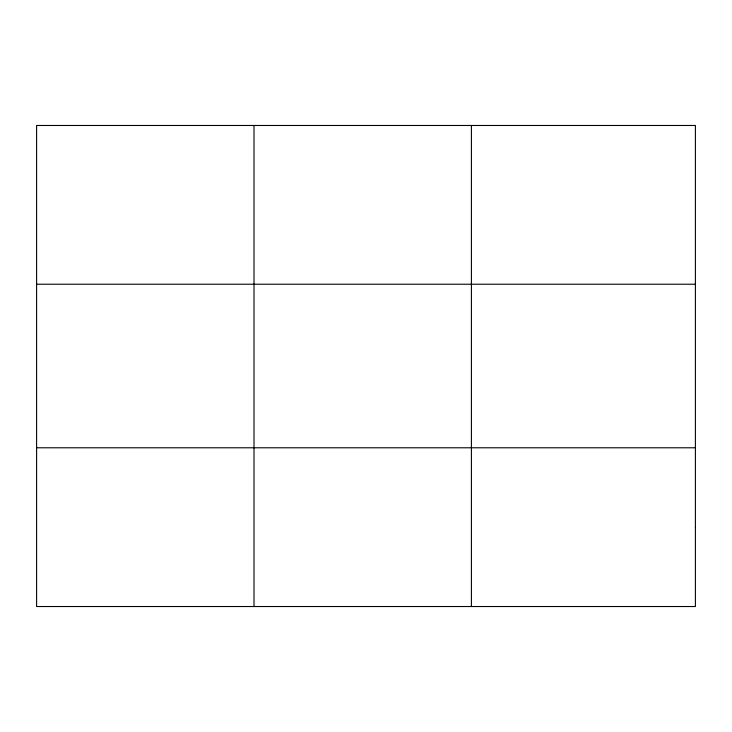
<?xml version="1.0" encoding="UTF-8"?>
<svg xmlns="http://www.w3.org/2000/svg" width="732" height="732" viewBox="0 0 732 732"><rect width="100%" height="100%" fill="white"/><g stroke="black" fill="none" stroke-linecap="round" stroke-linejoin="round"><path stroke-width="1.1" d="M254.004 606.526L254.004 125.474M471.408 606.526L471.408 125.474M36.6 284.217L695.4 284.217M36.6 447.783L695.4 447.783M695.4 527.15L695.4 606.526L36.6 606.526L36.6 125.474L695.4 125.474L695.4 527.15"/></g></svg>
